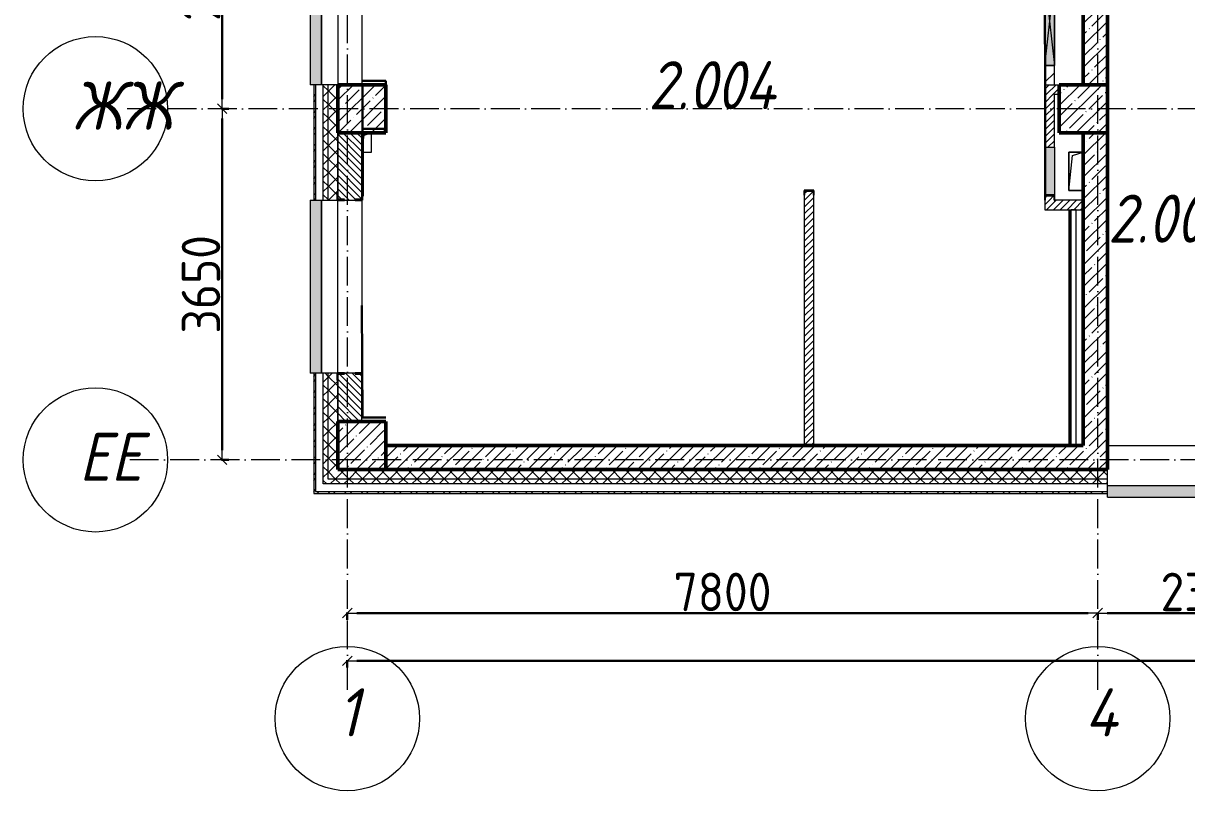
# Model space of a CAD drawing. Header units: millimetres. Extents: x -213536 to 1564669, y -45299 to 942238.
# Drawn here: x 538564 to 550658, y 623386 to 631363 of the extents above; entities that cross this region are included whole.
import ezdxf

# ---------------------------------------------------------------- set-up
doc = ezdxf.new("R2010")
doc.units = ezdxf.units.MM
doc.linetypes.add('50_200_ШТРИХ_1Т_ш5_п1_п1_', pattern=[700, 500, -100, 0, -100])
for name, color, linetype, lineweight in [('3.1) ЖБ окна 1.2 м', 102, 'Continuous', 30), ('5) Швы', 2, 'Continuous', 30), ('A-____-____-DIMS', 7, 'Continuous', 9), ('A-DETL-GENF-OTLN', 7, 'Continuous', 9), ('A-FLOR-____-OTLN', 7, 'Continuous', 9), ('A-GENM-____-MCUT', 7, 'Continuous', 25), ('A-GENM-____-OTLN', 7, 'Continuous', 9), ('A-GENM-____-OTLN-1', 7, 'Continuous', 25), ('A-GLAZ-____-OTLN', 7, 'Continuous', 9), ('A-WALL-____-MCUT', 7, 'Continuous', 13), ('A-WALL-____-MCUT-1', 7, 'Continuous', 9), ('A-WALL-____-MCUT-2', 7, 'Continuous', 50), ('A-WALL-____-OTLN', 7, 'Continuous', 9), ('A-WALL-____-PATT-1', 7, 'Continuous', 9), ('A-WALL-FNSH-MCUT-1', 7, 'Continuous', 9), ('S-COLS-____-MCUT', 7, 'Continuous', 50), ('S-COLS-____-OTLN', 7, 'Continuous', 9), ('S-GRID-____-IDEN', 7, 'Continuous', 9), ('S-GRID-____-OTLN-1', 7, '50_200_ШТРИХ_1Т_ш5_п1_п1_', 9), ('Марки помещений', 7, 'Continuous', 9)]:
    doc.layers.add(name, color=color, linetype=linetype, lineweight=lineweight)
doc.layers.add('A-GLAZ-____-OTLN-1', color=7, linetype='Continuous', lineweight=9, true_color=0xc0c0c0)
doc.styles.add('ISOCPEUR_I_2', font='isocpeui.ttf', dxfattribs={"width": 0.85, "height": 2.3})
doc.styles.add('ISOCPEUR_I_9', font='isocpeui.ttf', dxfattribs={"width": 0.9, "height": 250})
doc.styles.add('СПДС', font='isocpeur.ttf', dxfattribs={"width": 0.9})
doc.dimstyles.new('Размера А3', dxfattribs={"dimtxt": 200, "dimasz": 100, "dimexe": 70, "dimexo": 100, "dimgap": 20, "dimtad": 1, "dimdec": 0, "dimrnd": 10, "dimzin": 0, "dimdsep": 46, "dimtxsty": 'СПДС', "dimblk": 'ARROWHEAD_6', "dimcen": 1, "dimclrd": 256, "dimclre": 256, "dimclrt": 256, "dimazin": 0, "dimtfac": 1, "dimtdec": 0, "dimtmove": 2, "dimatfit": 3, "dimfxl": 1, "dimtolj": 1, "dimtzin": 0, "dimarcsym": 0})
pattern_1 = [(45, (544282.64, 571544.04), (-70.71068, 70.71068), []), (135, (544282.64, 571544.04), (-70.71068, -70.71068), [])]
pattern_2 = [(45, (544282.64, 571544.04), (-114.04925, 114.04925), []), (45, (544396.69, 571544.04), (-114.04925, 114.04925), [201.612, -40.322, 3.353, -36.97])]
pattern_3 = [(45, (544282.637, 571544.04), (-35.35534, 35.35534), [])]
pattern_4 = [(45, (544282.64, 571544.04), (-85.53659, 85.53659), []), (45, (544339.66, 571544.04), (-85.53659, 85.53659), [])]

# ---------------------------------------------------------------- blocks, each defined once
blk = doc.blocks.new('BSC_Колонна _Прямоугольная - 500х500-V21-АР1_План отверстий 2 этажа в осях 1-64_Ю-ЯЯ')
at = {"layer": 'S-COLS-____-OTLN'}
h = blk.add_hatch(dxfattribs=at)
h.set_pattern_fill('FP_30', color=256, style=0, pattern_type=2)
h.set_pattern_definition([(45, (2200, -55431.04), (-114.04925, 114.04925), []), (45, (2314.05, -55431.04), (-114.04925, 114.04925), [201.613, -40.323, 3.353, -36.97])])
h.paths.add_polyline_path([(-250, -250), (250, -250), (250, 250), (-250, 250), (-250, 179)], flags=0)
at = {"layer": 'S-COLS-____-MCUT'}
for p, q in [((250, 250), (-250, 250)), ((-250, 250), (-250, -250)), ((250, -250), (250, 250)), ((-250, -250), (250, -250))]:
    blk.add_line(p, q, dxfattribs=at)
blk = doc.blocks.new('BSC_Колонна _Прямоугольная - 500х500-V57-АР1_План отверстий 2 этажа в осях 1-64_Ю-ЯЯ')
at = {"layer": 'S-COLS-____-OTLN'}
h = blk.add_hatch(dxfattribs=at)
h.set_pattern_fill('FP_68', color=256, style=0, pattern_type=2)
h.set_pattern_definition([(45, (2200, -58931.04), (-114.04925, 114.04925), []), (45, (2314.05, -58931.04), (-114.04925, 114.04925), [201.613, -40.323, 3.353, -36.97])])
h.paths.add_polyline_path([(-250, -250), (250, -250), (250, 250), (-250, 250), (-250, -92)], flags=0)
at = {"layer": 'S-COLS-____-MCUT'}
for p, q in [((250, 250), (-250, 250)), ((-250, 250), (-250, -250)), ((250, -250), (250, 250)), ((-250, -250), (250, -250))]:
    blk.add_line(p, q, dxfattribs=at)
blk = doc.blocks.new('BSC_Колонна _Прямоугольная - 500х500-V58-АР1_План отверстий 2 этажа в осях 1-64_Ю-ЯЯ')
at = {"layer": 'S-COLS-____-OTLN'}
h = blk.add_hatch(dxfattribs=at)
h.set_pattern_fill('FP_69', color=256, style=0, pattern_type=2)
h.set_pattern_definition([(45, (-5300, -58931.04), (-114.04925, 114.04925), []), (45, (-5185.95, -58931.04), (-114.04925, 114.04925), [201.613, -40.323, 3.353, -36.97])])
h.paths.add_polyline_path([(-250, -250), (250, -250), (250, 250), (-250, 250)], flags=0)
at = {"layer": 'S-COLS-____-MCUT'}
for p, q in [((250, 250), (-250, 250)), ((-250, 250), (-250, -250)), ((250, -250), (250, 250)), ((-250, -250), (250, -250))]:
    blk.add_line(p, q, dxfattribs=at)
blk = doc.blocks.new('Фахверк_СКБ_Уголок - 250_2700-27497298-АР1_План отверстий 2 этажа в осях 1-64_Ю-ЯЯ')
at = {"layer": 'A-GENM-____-MCUT'}
for p, q in [((200, 181), (125, 181)), ((125, 181), (125, 106)), ((131, 106), (131, 175)), ((131, 175), (200, 175)), ((200, 175), (200, 181)), ((125, 106), (131, 106)), ((131, -6), (125, -6)), ((125, -6), (125, -81)), ((125, -81), (200, -81)), ((131, -75), (131, -6)), ((200, -75), (131, -75)), ((200, -81), (200, -75))]:
    blk.add_line(p, q, dxfattribs=at)
blk = doc.blocks.new('AR_Отверстие Ниша - Лючок-32405778-АР1_План отверстий 2 этажа в осях 1-64_Ю-ЯЯ')
at = {"layer": 'A-GLAZ-____-OTLN'}
blk.add_hatch(color=256, dxfattribs=at).paths.add_polyline_path([(-250, 50), (-250, -50), (250, -50), (250, 50)], flags=0)
for p, q in [((-250, 50), (250, 50)), ((250, 50), (250, -50)), ((250, -50), (-250, -50))]:
    blk.add_line(p, q, dxfattribs=at)
blk = doc.blocks.new('154_Фахверк_СКБ_Швеллер - Тип_100_3960_зеркало-29769493-АР1_План отверстий 2 этажа в осях 1-64_Ю-ЯЯ')
at = {"layer": 'A-GENM-____-MCUT'}
for p, q in [((175, 50), (125, 50)), ((125, 50), (125, -50)), ((128, 47), (175, 47)), ((128, -47), (128, 47)), ((175, 47), (175, 50)), ((125, -50), (175, -50)), ((175, -47), (128, -47)), ((175, -50), (175, -47))]:
    blk.add_line(p, q, dxfattribs=at)
blk = doc.blocks.new('154_Фахверк_СКБ_Швеллер - Тип_100_3960-28331862-АР1_План отверстий 2 этажа в осях 1-64_Ю-ЯЯ')
at = {"layer": 'A-GENM-____-MCUT'}
for p, q in [((175, 50), (125, 50)), ((125, 50), (125, -50)), ((128, 47), (175, 47)), ((128, -47), (128, 47)), ((175, 47), (175, 50)), ((125, -50), (175, -50)), ((175, -47), (128, -47)), ((175, -50), (175, -47))]:
    blk.add_line(p, q, dxfattribs=at)
blk = doc.blocks.new('AR_Отверстие прямоугольное _в плите_ - AR_Отверстие прямоугольное _в плите_-30459278-АР1_План отверстий 2 этажа в осях 1-64_Ю-ЯЯ')
at = {"layer": 'A-GENM-____-OTLN'}
for p, q in [((75, 200), (-75, 200)), ((-75, 200), (-75, -200)), ((-75, -200), (-37, 163)), ((-37, 163), (75, 200)), ((-75, -200), (75, -200))]:
    blk.add_line(p, q, dxfattribs=at)
blk = doc.blocks.new('AR_Отверстие прямоугольное _в плите_ - AR_Отверстие прямоугольное _в плите_-V165-АР1_План отверстий 2 этажа в осях 1-64_Ю-ЯЯ')
at = {"layer": 'A-GENM-____-OTLN'}
for p, q in [((50, 100), (-50, 100)), ((-50, -100), (-25, 75)), ((-25, 75), (50, 100)), ((50, -100), (50, 100)), ((-50, -100), (50, -100))]:
    blk.add_line(p, q, dxfattribs=at)
blk = doc.blocks.new('Отлив_СКБ - Отлив витража_120_НВФ-31885283-АР1_План отверстий 2 этажа в осях 1-64_Ю-ЯЯ')
at = {"layer": 'A-GLAZ-____-OTLN-1'}
for points in [[(426, -2), (1000, -2), (1000, 0), (0, 0), (0, -2)], [(426, -120), (1000, -120), (1000, -2), (0, -2), (0, -120)]]:
    blk.add_hatch(color=256, dxfattribs=at).paths.add_polyline_path(points, flags=0)
at = {"layer": 'A-GLAZ-____-OTLN'}
for p, q in [((0, 0), (1000, 0)), ((1000, -2), (0, -2)), ((0, -120), (0, -83)), ((0, -120), (1000, -120)), ((1000, -83), (1000, -120))]:
    blk.add_line(p, q, dxfattribs=at)
blk = doc.blocks.new('Отлив_СКБ - Отлив витража_120_НВФ-31885689-АР1_План отверстий 2 этажа в осях 1-64_Ю-ЯЯ')
at = {"layer": 'A-GLAZ-____-OTLN-1'}
for points in [[(1800, 2), (1800, 120), (0, 120), (0, 2), (737, 2)], [(1800, 0), (1800, 2), (0, 2), (0, 0), (737, 0)]]:
    blk.add_hatch(color=256, dxfattribs=at).paths.add_polyline_path(points, flags=0)
at = {"layer": 'A-GLAZ-____-OTLN'}
for p, q in [((0, 83), (0, 120)), ((1800, 120), (0, 120)), ((0, 2), (1800, 2)), ((1800, 120), (1800, 83)), ((1800, 0), (0, 0))]:
    blk.add_line(p, q, dxfattribs=at)
blk = doc.blocks.new('AR_Отверстие прямоугольное _в стене_ - AR_Отверстие прямоугольное _в стене__ОВ-36801996-АР1_План отверстий 2 этажа в осях 1-64_Ю-ЯЯ')
at = {"layer": 'A-GLAZ-____-OTLN'}
blk.add_hatch(color=256, dxfattribs=at).paths.add_polyline_path([(-450, -50), (450, -50), (450, 50), (-450, 50)], flags=0)
at = {"layer": 'A-DETL-GENF-OTLN'}
for p, q in [((-450, -50), (-450, 50)), ((-450, 50), (450, 50)), ((450, 50), (-450, -50)), ((-450, 50), (450, -50)), ((450, 50), (-450, 50)), ((-450, 50), (-450, -50)), ((450, 50), (450, -50)), ((450, -50), (450, 50)), ((450, -50), (-450, -50)), ((-450, -50), (450, -50))]:
    blk.add_line(p, q, dxfattribs=at)
blk = doc.blocks.new('Ось сетки - Круг_Ø6_00__ISO-2_5_0_9K_-25732049-АР1_План отверстий 2 этажа в осях 1-64_Ю-ЯЯ')
at = {"layer": 'S-GRID-____-IDEN'}
blk.add_circle((0, 0), 3, dxfattribs=at)
blk = doc.blocks.new('ARROWHEAD_6')
at = {"color": 0, "linetype": 'Continuous'}
for p, q in [((0, 0), (-1, 0)), ((-0.5, -0.5), (0.5, 0.5))]:
    blk.add_line(p, q, dxfattribs=at)
blk = doc.blocks.new('*D5558')
at = {"layer": 'A-____-____-DIMS', "lineweight": -2, "transparency": 16777216}
for p, q in [((-17942, 512710), (-17942, 512634)), ((-17842, 512704), (-10242, 512704)), ((-10142, 512710), (-10142, 512634))]:
    blk.add_line(p, q, dxfattribs=at)
at = {"layer": 'Defpoints', "color": 0, "lineweight": 30, "transparency": 16777216}
for p in [(-17942, 512810), (-10142, 512810), (-10142, 512704)]:
    blk.add_point(p, dxfattribs=at)
at = {"layer": 'A-____-____-DIMS', "lineweight": -2, "transparency": 16777216, "xscale": 100, "yscale": 100, "zscale": 100, "rotation": 180}
blk.add_blockref('ARROWHEAD_6', (-17942, 512704), dxfattribs=at)
at = {"layer": 'A-____-____-DIMS', "lineweight": -2, "transparency": 16777216, "xscale": 100, "yscale": 100, "zscale": 100}
blk.add_blockref('ARROWHEAD_6', (-10142, 512704), dxfattribs=at)
at = {"layer": 'A-____-____-DIMS', "transparency": 16777216, "insert": (-14042, 512924), "char_height": 400, "width": 2.49, "attachment_point": 5, "style": 'СПДС'}
blk.add_mtext('\\A1;7800', dxfattribs=at)
blk = doc.blocks.new('*D5559')
at = {"layer": 'A-____-____-DIMS', "lineweight": -2, "transparency": 16777216}
for p, q in [((-10142, 512710), (-10142, 512634)), ((-10042, 512704), (-7942, 512704)), ((-7842, 512710), (-7842, 512634))]:
    blk.add_line(p, q, dxfattribs=at)
at = {"layer": 'Defpoints', "color": 0, "lineweight": 30, "transparency": 16777216}
for p in [(-10142, 512810), (-7842, 512810), (-7842, 512704)]:
    blk.add_point(p, dxfattribs=at)
at = {"layer": 'A-____-____-DIMS', "lineweight": -2, "transparency": 16777216, "xscale": 100, "yscale": 100, "zscale": 100, "rotation": 180}
blk.add_blockref('ARROWHEAD_6', (-10142, 512704), dxfattribs=at)
at = {"layer": 'A-____-____-DIMS', "lineweight": -2, "transparency": 16777216, "xscale": 100, "yscale": 100, "zscale": 100}
blk.add_blockref('ARROWHEAD_6', (-7842, 512704), dxfattribs=at)
at = {"layer": 'A-____-____-DIMS', "transparency": 16777216, "insert": (-8992, 512924), "char_height": 400, "width": 2.49, "attachment_point": 5, "style": 'СПДС'}
blk.add_mtext('\\A1;2300', dxfattribs=at)
blk = doc.blocks.new('*D5580')
at = {"layer": 'A-____-____-DIMS', "lineweight": -2, "transparency": 16777216}
for p, q in [((-19249, 517947), (-19173, 517947)), ((-19243, 514397), (-19243, 517847)), ((-19249, 514297), (-19173, 514297))]:
    blk.add_line(p, q, dxfattribs=at)
at = {"layer": 'Defpoints', "color": 0, "lineweight": 30, "transparency": 16777216}
for p in [(-19349, 517947), (-19243, 517947), (-19349, 514297)]:
    blk.add_point(p, dxfattribs=at)
at = {"layer": 'A-____-____-DIMS', "lineweight": -2, "transparency": 16777216, "xscale": 100, "yscale": 100, "zscale": 100}
for p, rotation in [((-19243, 517947), 90), ((-19243, 514297), 270)]:
    blk.add_blockref('ARROWHEAD_6', p, dxfattribs=dict(at, rotation=rotation))
at = {"layer": 'A-____-____-DIMS', "transparency": 16777216, "insert": (-19463, 516122), "char_height": 400, "width": 2.49, "attachment_point": 5, "rotation": 90, "style": 'СПДС'}
blk.add_mtext('\\A1;3650', dxfattribs=at)
blk = doc.blocks.new('*D5581')
at = {"layer": 'A-____-____-DIMS', "lineweight": -2, "transparency": 16777216}
for p, q in [((-19249, 520797), (-19173, 520797)), ((-19243, 518047), (-19243, 520697)), ((-19249, 517947), (-19173, 517947))]:
    blk.add_line(p, q, dxfattribs=at)
at = {"layer": 'Defpoints', "color": 0, "lineweight": 30, "transparency": 16777216}
for p in [(-19349, 520797), (-19243, 520797), (-19349, 517947)]:
    blk.add_point(p, dxfattribs=at)
at = {"layer": 'A-____-____-DIMS', "lineweight": -2, "transparency": 16777216, "xscale": 100, "yscale": 100, "zscale": 100}
for p, rotation in [((-19243, 520797), 90), ((-19243, 517947), 270)]:
    blk.add_blockref('ARROWHEAD_6', p, dxfattribs=dict(at, rotation=rotation))
at = {"layer": 'A-____-____-DIMS', "transparency": 16777216, "insert": (-19463, 519372), "char_height": 400, "width": 2.49, "attachment_point": 5, "rotation": 90, "style": 'СПДС'}
blk.add_mtext('\\A1;2850', dxfattribs=at)
blk = doc.blocks.new('*D5556')
at = {"layer": 'A-____-____-DIMS', "lineweight": -2, "transparency": 16777216}
for p, q in [((-17942, 512214), (-17942, 512138)), ((-17842, 512208), (55358, 512208)), ((55458, 512214), (55458, 512138))]:
    blk.add_line(p, q, dxfattribs=at)
at = {"layer": 'Defpoints', "color": 0, "lineweight": 30, "transparency": 16777216}
for p in [(-17942, 512314), (55458, 512314), (55458, 512208)]:
    blk.add_point(p, dxfattribs=at)
at = {"layer": 'A-____-____-DIMS', "lineweight": -2, "transparency": 16777216, "xscale": 100, "yscale": 100, "zscale": 100, "rotation": 180}
blk.add_blockref('ARROWHEAD_6', (-17942, 512208), dxfattribs=at)
at = {"layer": 'A-____-____-DIMS', "lineweight": -2, "transparency": 16777216, "xscale": 100, "yscale": 100, "zscale": 100}
blk.add_blockref('ARROWHEAD_6', (55458, 512208), dxfattribs=at)
at = {"layer": 'A-____-____-DIMS', "transparency": 16777216, "insert": (18758, 512428), "char_height": 400, "width": 3.19, "attachment_point": 5, "style": 'СПДС'}
blk.add_mtext('\\A1;73400', dxfattribs=at)
blk = doc.blocks.new('2этаж')
at = {"layer": 'S-GRID-____-OTLN-1', "color": 251, "ltscale": 0.6, "true_color": 0x636466}
for p, q in [((-17941.7, 511907.5), (-17941.7, 549908.8)), ((-10141.7, 511907.5), (-10141.7, 549908.8)), ((59888.4, 517947), (-20260.4, 517947)), ((88482.7, 514297), (-20260.4, 514297))]:
    blk.add_line(p, q, dxfattribs=at)
at = {"layer": 'S-GRID-____-IDEN', "xscale": 250, "yscale": 250, "zscale": 99.99999999999993, "rotation": 89.9999999999998}
for p in [(-20560.4, 517947), (-20560.4, 514297)]:
    blk.add_blockref('Ось сетки - Круг_Ø6_00__ISO-2_5_0_9K_-25732049-АР1_План отверстий 2 этажа в осях 1-64_Ю-ЯЯ', p, dxfattribs=at)
at = {"layer": 'S-GRID-____-IDEN', "xscale": 250, "yscale": 250, "zscale": 99.99999999999993}
for p in [(-17941.7, 511607.5), (-10141.7, 511607.5)]:
    blk.add_blockref('Ось сетки - Круг_Ø6_00__ISO-2_5_0_9K_-25732049-АР1_План отверстий 2 этажа в осях 1-64_Ю-ЯЯ', p, dxfattribs=at)
at = {"layer": 'S-GRID-____-IDEN', "char_height": 500, "attachment_point": 1, "style": 'ISOCPEUR_I_9'}
for s, insert, width in [('ЖЖ', (-20797.8, 518228.9), 562.785), ('ЕЕ', (-20732.1, 514578.9), 404.05), ('\\fISOCPEUR|b0|i1|c204|p34|;\\W.9;1', (-18044.1, 511922.1), 144.304), ('\\fISOCPEUR|b0|i1|c204|p34|;\\W.9;4', (-10276.9, 511922.1), 223.671)]:
    blk.add_mtext(s, dxfattribs=dict(at, insert=insert, width=width))
at = {"layer": 'A-____-____-DIMS'}
for base, p1, p2, picture, middle in [((-19243.1, 520797), (-19349.1, 517947), (-19349.1, 520797), '*D5581', (-19463.1, 519372)), ((-19243.1, 517947), (-19349.1, 514297), (-19349.1, 517947), '*D5580', (-19463.1, 516122))]:
    dim = blk.add_linear_dim(base=base, p1=p1, p2=p2, angle=90, dimstyle='Размера А3', override={"dimtxt": 400}, dxfattribs=at)
    dim.commit()
    dim.dimension.update_dxf_attribs({"geometry": picture, "text_midpoint": middle})
for base, p1, p2, picture, middle in [((-10141.7, 512704.4), (-17941.7, 512810.5), (-10141.7, 512810.5), '*D5558', (-14041.7, 512924.4)), ((-7841.7, 512704.4), (-10141.7, 512810.5), (-7841.7, 512810.5), '*D5559', (-8991.7, 512924.4)), ((55458.3, 512207.6), (-17941.7, 512313.7), (55458.3, 512313.7), '*D5556', (18758.3, 512427.6))]:
    dim = blk.add_linear_dim(base=base, p1=p1, p2=p2, dimstyle='Размера А3', override={"dimtxt": 400}, dxfattribs=at)
    dim.commit()
    dim.dimension.update_dxf_attribs({"geometry": picture, "text_midpoint": middle})

msp = doc.modelspace()

# ---------------------------------------------------------------- hatches: boundary and pattern name
at = {"layer": 'A-WALL-____-PATT-1'}
h = msp.add_hatch(dxfattribs=at)
h.set_pattern_fill('FP_3', color=256, style=0, pattern_type=2)
h.set_pattern_definition(pattern_4)
h.paths.add_polyline_path([(541582.6, 626475.1), (541602.6, 626475.1), (541602.6, 627725.1), (541582.6, 627725.1), (541582.6, 627154.2)], flags=0)
h.paths.add_polyline_path([(541602.6, 629525.1), (541602.6, 630725.1), (541582.6, 630725.1), (541582.6, 629525.1)], flags=0)
h.paths.add_polyline_path([(541602.6, 632525.1), (541602.6, 633575.1), (541582.6, 633575.1), (541582.6, 632525.1)], flags=0)
h.paths.add_polyline_path([(541602.6, 635375.1), (541602.6, 636525.1), (541582.6, 636525.1), (541582.6, 635375.1)], flags=0)
h.paths.add_polyline_path([(541602.6, 638325.1), (541602.6, 639395.1), (541582.6, 639395.1), (541582.6, 638325.1)], flags=0)
h = msp.add_hatch(dxfattribs=at)
h.set_pattern_fill('FP_1', color=256, style=0, pattern_type=2)
h.set_pattern_definition(pattern_1)
h.paths.add_polyline_path([(541682.6, 626575.1), (541732.6, 626575.1), (541732.6, 627725.1), (541682.6, 627725.1), (541682.6, 627154.2)], flags=0)
h.paths.add_polyline_path([(541682.6, 629525.1), (541732.6, 629525.1), (541732.6, 630725.1), (541682.6, 630725.1), (541682.6, 630383)], flags=0)
h.paths.add_polyline_path([(541682.6, 632525.1), (541732.6, 632525.1), (541732.6, 633575.1), (541682.6, 633575.1)], flags=0)
h.paths.add_polyline_path([(541732.6, 635375.1), (541732.6, 636525.1), (541682.6, 636525.1), (541682.6, 635375.1)], flags=0)
h.paths.add_polyline_path([(541682.6, 638325.1), (541732.6, 638325.1), (541732.6, 639225.1), (541682.6, 639225.1), (541682.6, 638455.1)], flags=0)
h = msp.add_hatch(dxfattribs=at)
h.set_pattern_fill('FP_1', color=256, style=0, pattern_type=2)
h.set_pattern_definition(pattern_1)
h.paths.add_polyline_path([(541732.6, 626625.1), (541832.6, 626625.1), (541832.6, 627650.1), (541826.6, 627650.1), (541826.6, 627725.1), (541732.6, 627725.1), (541732.6, 627154.2)], flags=0)
h.paths.add_polyline_path([(541832.6, 630225.1), (541832.6, 630725.1), (541732.6, 630725.1), (541732.6, 630225.1)], flags=0)
h.paths.add_polyline_path([(541826.6, 629525.1), (541826.6, 629600.1), (541832.6, 629600.1), (541832.6, 630225.1), (541732.6, 630225.1), (541732.6, 629525.1)], flags=0)
h.paths.add_polyline_path([(541826.6, 632525.1), (541826.6, 632600.1), (541832.6, 632600.1), (541832.6, 633575.1), (541732.6, 633575.1), (541732.6, 632525.1)], flags=0)
h.paths.add_polyline_path([(541826.6, 635375.1), (541826.6, 635450.1), (541832.6, 635450.1), (541832.6, 636450.1), (541826.6, 636450.1), (541826.6, 636525.1), (541732.6, 636525.1), (541732.6, 635375.1)], flags=0)
h.paths.add_polyline_path([(541732.6, 638325.1), (541826.6, 638325.1), (541826.6, 638400.1), (541832.6, 638400.1), (541832.6, 639225.1), (541732.6, 639225.1), (541732.6, 638455.1)], flags=0)
h = msp.add_hatch(dxfattribs=at)
h.set_pattern_fill('FP_4', color=256, style=0, pattern_type=2)
h.set_pattern_definition([(45, (544282.64, 571544.04), (-84.85281, 84.85281), [])])
h.paths.add_polyline_path([(549282.6, 630725.1), (549282.6, 630925.1), (549182.6, 630925.1), (549182.6, 630725.1)], flags=0)
h.paths.add_polyline_path([(549282.6, 631825.1), (549282.6, 632125.1), (549182.6, 632125.1), (549182.6, 631825.1), (549267.3, 631825.1)], flags=0)
h.paths.add_polyline_path([(549282.6, 632425.1), (549282.6, 633375.1), (549182.6, 633375.1), (549182.6, 632425.1), (549258.6, 632425.1)], flags=0)
h = msp.add_hatch(dxfattribs=at)
h.set_pattern_fill('FP_13', color=256, style=0, pattern_type=2)
h.set_pattern_definition(pattern_2)
h.paths.add_polyline_path([(549832.6, 630725.1), (549832.6, 633075.1), (549582.6, 633075.1), (549582.6, 630725.1)], flags=0)
h = msp.add_hatch(dxfattribs=at)
h.set_pattern_fill('FP_5', color=256, style=0, pattern_type=2)
h.set_pattern_definition(pattern_3)
h.paths.add_polyline_path([(549282.6, 630625.1), (549332.6, 630625.1), (549332.6, 630725.1), (549182.6, 630725.1), (549182.6, 630625.1)], flags=0)
h = msp.add_hatch(dxfattribs=at)
h.set_pattern_fill('FP_5', color=256, style=0, pattern_type=2)
h.set_pattern_definition(pattern_3)
h.paths.add_polyline_path([(549279.6, 629525.1), (549279.6, 629572.1), (549185.6, 629572.1), (549185.6, 629525.1), (549232.6, 629525.1)], flags=0)
h.paths.add_polyline_path([(549182.6, 630075.1), (549282.6, 630075.1), (549282.6, 630625.1), (549182.6, 630625.1)], flags=0)
h = msp.add_hatch(dxfattribs=at)
h.set_pattern_fill('FP_6', color=256, style=0, pattern_type=2)
h.set_pattern_definition([(135, (544282.637, 571544.04), (-35.35534, -35.35534), [])])
h.paths.add_polyline_path([(541832.6, 627225.1), (542082.6, 627225.1), (542082.6, 627719.1), (542013.6, 627719.1), (542013.6, 627725.1), (541901.6, 627725.1), (541901.6, 627719.1), (541832.6, 627719.1), (541832.6, 627650.1)], flags=0)
h.paths.add_polyline_path([(541901.6, 629525.1), (542013.6, 629525.1), (542013.6, 629531.1), (542082.6, 629531.1), (542082.6, 630225.1), (541832.6, 630225.1), (541832.6, 629531.1), (541901.6, 629531.1)], flags=0)
h = msp.add_hatch(dxfattribs=at)
h.set_pattern_fill('FP_13', color=256, style=0, pattern_type=2)
h.set_pattern_definition(pattern_2)
h.paths.add_polyline_path([(549832.6, 626975.1), (549832.6, 630225.1), (549582.6, 630225.1), (549582.6, 626975.1)], flags=0)
h = msp.add_hatch(dxfattribs=at)
h.set_pattern_fill('FP_5', color=256, style=0, pattern_type=2)
h.set_pattern_definition(pattern_3)
h.paths.add_polyline_path([(546682.6, 626975.1), (546782.6, 626975.1), (546782.6, 629575.1), (546779.6, 629575.1), (546779.6, 629622.1), (546685.6, 629622.1), (546685.6, 629575.1), (546682.6, 629575.1)], flags=0)
h = msp.add_hatch(dxfattribs=at)
h.set_pattern_fill('FP_5', color=256, style=0, pattern_type=2)
h.set_pattern_definition(pattern_3)
h.paths.add_polyline_path([(549282.6, 629425.1), (549582.6, 629425.1), (549582.6, 629525.1), (549182.6, 629525.1), (549182.6, 629425.1), (549279.6, 629425.1)], flags=0)
h = msp.add_hatch(dxfattribs=at)
h.set_pattern_fill('FP_13', color=256, style=0, pattern_type=2)
h.set_pattern_definition(pattern_2)
h.paths.add_polyline_path([(549582.6, 626725.1), (549582.6, 626975.1), (542332.6, 626975.1), (542332.6, 626725.1), (547802.5, 626725.1)], flags=0)
h = msp.add_hatch(dxfattribs=at)
h.set_pattern_fill('FP_13', color=256, style=0, pattern_type=2)
h.set_pattern_definition(pattern_2)
h.paths.add_polyline_path([(557332.6, 626725.1), (557332.6, 626975.1), (550832.6, 626975.1), (550832.6, 626725.1), (556640, 626725.1)], flags=0)
h.paths.add_polyline_path([(549582.6, 626725.1), (549832.6, 626725.1), (549832.6, 626975.1), (549582.6, 626975.1)], flags=0)
h = msp.add_hatch(dxfattribs=at)
h.set_pattern_fill('FP_1', color=256, style=0, pattern_type=2)
h.set_pattern_definition(pattern_1)
h.paths.add_polyline_path([(618502.5, 626625.1), (618582.6, 626625.1), (618582.6, 626725.1), (612232.6, 626725.1), (612232.6, 626625.1), (614967.5, 626625.1)], flags=0)
h.paths.add_polyline_path([(609282.6, 626625.1), (611232.6, 626625.1), (611232.6, 626725.1), (609357.6, 626725.1), (609357.6, 626719.1), (609282.6, 626719.1)], flags=0)
h.paths.add_polyline_path([(608282.6, 626625.1), (608282.6, 626719.1), (608207.6, 626719.1), (608207.6, 626725.1), (607257.6, 626725.1), (607257.6, 626719.1), (607182.6, 626719.1), (607182.6, 626625.1), (607897.5, 626625.1)], flags=0)
h.paths.add_polyline_path([(604362.5, 626625.1), (605382.6, 626625.1), (605382.6, 626719.1), (605307.6, 626719.1), (605307.6, 626725.1), (604257.6, 626725.1), (604257.6, 626719.1), (604182.6, 626719.1), (604182.6, 626625.1), (604257.6, 626625.1)], flags=0)
h.paths.add_polyline_path([(602382.6, 626625.1), (602382.6, 626719.1), (602307.6, 626719.1), (602307.6, 626725.1), (601257.6, 626725.1), (601257.6, 626719.1), (601182.6, 626719.1), (601182.6, 626625.1), (601711.2, 626625.1)], flags=0)
h.paths.add_polyline_path([(598618.1, 626625.1), (599382.6, 626625.1), (599382.6, 626719.1), (599307.6, 626719.1), (599307.6, 626725.1), (598257.6, 626725.1), (598257.6, 626719.1), (598182.6, 626719.1), (598182.6, 626625.1), (598532.6, 626625.1)], flags=0)
h.paths.add_polyline_path([(596307.6, 626625.1), (596382.6, 626625.1), (596382.6, 626719.1), (596307.6, 626719.1), (596307.6, 626725.1), (595257.6, 626725.1), (595257.6, 626719.1), (595182.6, 626719.1), (595182.6, 626625.1), (595525, 626625.1)], flags=0)
h.paths.add_polyline_path([(592182.6, 626625.1), (593382.6, 626625.1), (593382.6, 626719.1), (593307.6, 626719.1), (593307.6, 626725.1), (592257.6, 626725.1), (592257.6, 626719.1), (592182.6, 626719.1)], flags=0)
h.paths.add_polyline_path([(586757.6, 626625.1), (586832.6, 626625.1), (586832.6, 626719.1), (586757.6, 626719.1), (586757.6, 626725.1), (585707.6, 626725.1), (585707.6, 626719.1), (585632.6, 626719.1), (585632.6, 626625.1), (586687.5, 626625.1)], flags=0)
h.paths.add_polyline_path([(588707.6, 626625.1), (590382.6, 626625.1), (590382.6, 626719.1), (590307.6, 626719.1), (590307.6, 626725.1), (588707.6, 626725.1), (588707.6, 626719.1), (588632.6, 626719.1), (588632.6, 626625.1)], flags=0)
h.paths.add_polyline_path([(583757.6, 626625.1), (583832.6, 626625.1), (583832.6, 626719.1), (583757.6, 626719.1), (583757.6, 626725.1), (582707.6, 626725.1), (582707.6, 626719.1), (582632.6, 626719.1), (582632.6, 626625.1), (583482.6, 626625.1)], flags=0)
h.paths.add_polyline_path([(580832.6, 626625.1), (580832.6, 626719.1), (580757.6, 626719.1), (580757.6, 626725.1), (579707.6, 626725.1), (579707.6, 626719.1), (579632.6, 626719.1), (579632.6, 626625.1), (580501.2, 626625.1)], flags=0)
h.paths.add_polyline_path([(576632.6, 626625.1), (577832.6, 626625.1), (577832.6, 626719.1), (577757.6, 626719.1), (577757.6, 626725.1), (576707.6, 626725.1), (576707.6, 626719.1), (576632.6, 626719.1)], flags=0)
h.paths.add_polyline_path([(574832.6, 626625.1), (574832.6, 626719.1), (574757.6, 626719.1), (574757.6, 626725.1), (573707.6, 626725.1), (573707.6, 626719.1), (573632.6, 626719.1), (573632.6, 626625.1), (574757.6, 626625.1)], flags=0)
h.paths.add_polyline_path([(570982.6, 626625.1), (571832.6, 626625.1), (571832.6, 626719.1), (571757.6, 626719.1), (571757.6, 626725.1), (570707.6, 626725.1), (570707.6, 626719.1), (570632.6, 626719.1), (570632.6, 626625.1), (570780, 626625.1)], flags=0)
h.paths.add_polyline_path([(568832.6, 626625.1), (568832.6, 626719.1), (568757.6, 626719.1), (568757.6, 626725.1), (567707.6, 626725.1), (567707.6, 626719.1), (567632.6, 626719.1), (567632.6, 626625.1), (568128.7, 626625.1)], flags=0)
h.paths.add_polyline_path([(565832.6, 626625.1), (565832.6, 626719.1), (565757.6, 626719.1), (565757.6, 626725.1), (564707.6, 626725.1), (564707.6, 626719.1), (564632.6, 626719.1), (564632.6, 626625.1), (565757.6, 626625.1)], flags=0)
h.paths.add_polyline_path([(562832.6, 626625.1), (562832.6, 626719.1), (562757.6, 626719.1), (562757.6, 626725.1), (561707.6, 626725.1), (561707.6, 626719.1), (561632.6, 626719.1), (561632.6, 626625.1), (562826.2, 626625.1)], flags=0)
h.paths.add_polyline_path([(560632.6, 626625.1), (560632.6, 626719.1), (560557.6, 626719.1), (560557.6, 626725.1), (550832.6, 626725.1), (550832.6, 626625.1), (560175, 626625.1)], flags=0)
h.paths.add_polyline_path([(549832.6, 626625.1), (549832.6, 626725.1), (541832.6, 626725.1), (541832.6, 626625.1), (547802.5, 626625.1)], flags=0)
h = msp.add_hatch(dxfattribs=at)
h.set_pattern_fill('FP_1', color=256, style=0, pattern_type=2)
h.set_pattern_definition(pattern_1)
h.paths.add_polyline_path([(618582.6, 626575.1), (618582.6, 626625.1), (612232.6, 626625.1), (612232.6, 626575.1), (618502.5, 626575.1)], flags=0)
h.paths.add_polyline_path([(611232.6, 626575.1), (611232.6, 626625.1), (609282.6, 626625.1), (609282.6, 626575.1), (609665, 626575.1)], flags=0)
h.paths.add_polyline_path([(608282.6, 626575.1), (608282.6, 626625.1), (607182.6, 626625.1), (607182.6, 626575.1), (607897.5, 626575.1)], flags=0)
h.paths.add_polyline_path([(605382.6, 626575.1), (605382.6, 626625.1), (604182.6, 626625.1), (604182.6, 626575.1), (604362.5, 626575.1)], flags=0)
h.paths.add_polyline_path([(602382.6, 626575.1), (602382.6, 626625.1), (601182.6, 626625.1), (601182.6, 626575.1), (601711.2, 626575.1)], flags=0)
h.paths.add_polyline_path([(599382.6, 626575.1), (599382.6, 626625.1), (598182.6, 626625.1), (598182.6, 626575.1), (599060, 626575.1)], flags=0)
h.paths.add_polyline_path([(595182.6, 626575.1), (596382.6, 626575.1), (596382.6, 626625.1), (595182.6, 626625.1)], flags=0)
h.paths.add_polyline_path([(592873.7, 626575.1), (593382.6, 626575.1), (593382.6, 626625.1), (592182.6, 626625.1), (592182.6, 626575.1)], flags=0)
h.paths.add_polyline_path([(588632.6, 626575.1), (590382.6, 626575.1), (590382.6, 626625.1), (588632.6, 626625.1)], flags=0)
h.paths.add_polyline_path([(585632.6, 626575.1), (586832.6, 626575.1), (586832.6, 626625.1), (585632.6, 626625.1)], flags=0)
h.paths.add_polyline_path([(583832.6, 626575.1), (583832.6, 626625.1), (582632.6, 626625.1), (582632.6, 626575.1), (583152.5, 626575.1)], flags=0)
h.paths.add_polyline_path([(577832.6, 626575.1), (577832.6, 626625.1), (576632.6, 626625.1), (576632.6, 626575.1)], flags=0)
h.paths.add_polyline_path([(579632.6, 626575.1), (580832.6, 626575.1), (580832.6, 626625.1), (579632.6, 626625.1)], flags=0)
h.paths.add_polyline_path([(574832.6, 626575.1), (574832.6, 626625.1), (573632.6, 626625.1), (573632.6, 626575.1), (574315, 626575.1)], flags=0)
h.paths.add_polyline_path([(571832.6, 626575.1), (571832.6, 626625.1), (570632.6, 626625.1), (570632.6, 626575.1), (571663.7, 626575.1)], flags=0)
h.paths.add_polyline_path([(567632.6, 626575.1), (568832.6, 626575.1), (568832.6, 626625.1), (567632.6, 626625.1)], flags=0)
h.paths.add_polyline_path([(565832.6, 626575.1), (565832.6, 626625.1), (564632.6, 626625.1), (564632.6, 626575.1), (565477.5, 626575.1)], flags=0)
h.paths.add_polyline_path([(562826.2, 626575.1), (562832.6, 626575.1), (562832.6, 626625.1), (561632.6, 626625.1), (561632.6, 626575.1), (561942.5, 626575.1)], flags=0)
h.paths.add_polyline_path([(560632.6, 626575.1), (560632.6, 626625.1), (550832.6, 626625.1), (550832.6, 626575.1), (560175, 626575.1)], flags=0)
h.paths.add_polyline_path([(549832.6, 626575.1), (549832.6, 626625.1), (541732.6, 626625.1), (541732.6, 626575.1), (547802.5, 626575.1)], flags=0)
h = msp.add_hatch(dxfattribs=at)
h.set_pattern_fill('FP_3', color=256, style=0, pattern_type=2)
h.set_pattern_definition(pattern_4)
h.paths.add_polyline_path([(589497.6, 626475.1), (589497.6, 626495.1), (588632.6, 626495.1), (588632.6, 626475.1), (589338.7, 626475.1)], flags=0)
h.paths.add_polyline_path([(586687.5, 626475.1), (586832.6, 626475.1), (586832.6, 626495.1), (585632.6, 626495.1), (585632.6, 626475.1)], flags=0)
h.paths.add_polyline_path([(583152.5, 626475.1), (583832.6, 626475.1), (583832.6, 626495.1), (582632.6, 626495.1), (582632.6, 626475.1)], flags=0)
h.paths.add_polyline_path([(580832.6, 626475.1), (580832.6, 626495.1), (579632.6, 626495.1), (579632.6, 626475.1), (580501.2, 626475.1)], flags=0)
h.paths.add_polyline_path([(577832.6, 626475.1), (577832.6, 626495.1), (576632.6, 626495.1), (576632.6, 626475.1)], flags=0)
h.paths.add_polyline_path([(574832.6, 626475.1), (574832.6, 626495.1), (573632.6, 626495.1), (573632.6, 626475.1), (574315, 626475.1)], flags=0)
h.paths.add_polyline_path([(571663.7, 626475.1), (571832.6, 626475.1), (571832.6, 626495.1), (570632.6, 626495.1), (570632.6, 626475.1), (570780, 626475.1)], flags=0)
h.paths.add_polyline_path([(568832.6, 626475.1), (568832.6, 626495.1), (567632.6, 626495.1), (567632.6, 626475.1), (568128.7, 626475.1)], flags=0)
h.paths.add_polyline_path([(565477.5, 626475.1), (565832.6, 626475.1), (565832.6, 626495.1), (564632.6, 626495.1), (564632.6, 626475.1)], flags=0)
h.paths.add_polyline_path([(561632.6, 626475.1), (562832.6, 626475.1), (562832.6, 626495.1), (561632.6, 626495.1)], flags=0)
h.paths.add_polyline_path([(560632.6, 626475.1), (560632.6, 626495.1), (550832.6, 626495.1), (550832.6, 626475.1), (560175, 626475.1)], flags=0)
h.paths.add_polyline_path([(549832.6, 626475.1), (549832.6, 626495.1), (541602.6, 626495.1), (541602.6, 626475.1), (547802.5, 626475.1)], flags=0)

# ---------------------------------------------------------------- linework, layer by layer
at = {"layer": '5) Швы', "lineweight": 30}
for points in [[(549185.6, 629548.6), (549182.6, 632739.6)], [(542094.6, 629566.2), (542088.6, 630728.7)], [(542088.6, 627266.2), (542082.6, 628428.7)]]:
    msp.add_lwpolyline(points, dxfattribs=at)
at = {"layer": '5) Швы'}
for points in [[(542332.6, 630766.2), (542082.6, 630766.2)], [(542332.6, 630266.2), (542332.6, 630766.2)], [(542332.6, 630266.2), (542082.6, 630266.2)], [(542332.6, 627266.2), (542082.6, 627266.2)]]:
    msp.add_lwpolyline(points, dxfattribs=at)
at = {"layer": 'A-FLOR-____-OTLN'}
for p, q in [((549432.6, 630025.1), (549582.6, 630025.1)), ((549432.6, 629625.1), (549432.6, 630025.1)), ((549582.6, 629625.1), (549432.6, 629625.1))]:
    msp.add_line(p, q, dxfattribs=at)
at = {"layer": 'A-WALL-____-MCUT'}
for p, q in [((541832.6, 630725.1), (541602.6, 630725.1)), ((541602.6, 630725.1), (541602.6, 629525.1)), ((542082.6, 629600.1), (542082.6, 630225.1)), ((541602.6, 629525.1), (541826.6, 629525.1)), ((541901.6, 629525.1), (542013.6, 629525.1)), ((549507.6, 629425.1), (549457.6, 629425.1)), ((549457.6, 626975.1), (549457.6, 629425.1)), ((549507.6, 626975.1), (549507.6, 629425.1)), ((541826.6, 627725.1), (541602.6, 627725.1)), ((541602.6, 627725.1), (541602.6, 626495.1)), ((542013.6, 627725.1), (541901.6, 627725.1)), ((542082.6, 627225.1), (542082.6, 627650.1)), ((549832.6, 626495.1), (549832.6, 626725.1)), ((541602.6, 626495.1), (549832.6, 626495.1))]:
    msp.add_line(p, q, dxfattribs=at)
at = {"layer": 'A-WALL-____-MCUT-1'}
for p, q in [((541682.6, 629525.1), (541682.6, 630725.1)), ((541732.6, 629525.1), (541732.6, 630725.1)), ((541832.6, 630225.1), (541832.6, 629600.1)), ((541832.6, 629600.1), (541832.6, 630225.1)), ((549445.1, 626975.1), (549445.1, 629425.1)), ((541682.6, 626575.1), (541682.6, 627725.1)), ((541732.6, 626625.1), (541732.6, 627725.1)), ((541832.6, 627650.1), (541832.6, 627225.1)), ((541832.6, 627225.1), (541832.6, 627650.1)), ((549832.6, 626625.1), (541732.6, 626625.1)), ((549832.6, 626575.1), (541682.6, 626575.1))]:
    msp.add_line(p, q, dxfattribs=at)
at = {"layer": 'A-WALL-____-MCUT-2'}
for p, q in [((549582.6, 633075.1), (549582.6, 630725.1)), ((549832.6, 630725.1), (549832.6, 633075.1)), ((549582.6, 630225.1), (549582.6, 626975.1)), ((549832.6, 626725.1), (549832.6, 630225.1)), ((549582.6, 626975.1), (542332.6, 626975.1)), ((542332.6, 626725.1), (549832.6, 626725.1)), ((549582.6, 626725.1), (549832.6, 626725.1))]:
    msp.add_line(p, q, dxfattribs=at)
at = {"layer": 'A-WALL-____-OTLN'}
for p, q in [((541832.6, 632525.1), (541832.6, 630725.1)), ((542082.6, 632525.1), (542082.6, 630725.1)), ((541832.6, 627725.1), (541832.6, 629525.1)), ((542082.6, 629525.1), (542082.6, 627725.1)), ((549832.6, 626975.1), (550832.6, 626975.1))]:
    msp.add_line(p, q, dxfattribs=at)
at = {"layer": 'A-WALL-FNSH-MCUT-1'}
for p, q in [((549182.6, 630925.1), (549182.6, 630075.1)), ((549282.6, 630725.1), (549282.6, 630925.1)), ((541582.6, 630725.1), (541582.6, 629525.1)), ((541602.6, 630725.1), (541582.6, 630725.1)), ((549182.6, 630725.1), (549332.6, 630725.1)), ((549282.6, 630075.1), (549282.6, 630625.1)), ((549282.6, 630625.1), (549332.6, 630625.1)), ((541582.6, 629525.1), (541602.6, 629525.1)), ((546682.6, 629575.1), (546682.6, 626975.1)), ((546782.6, 626975.1), (546782.6, 629575.1)), ((549182.6, 629525.1), (549182.6, 629425.1)), ((549582.6, 629525.1), (549282.6, 629525.1)), ((549182.6, 629425.1), (549582.6, 629425.1)), ((549432.6, 629425.1), (549432.6, 626975.1)), ((541582.6, 627725.1), (541582.6, 626475.1)), ((541602.6, 627725.1), (541582.6, 627725.1)), ((541582.6, 626475.1), (549832.6, 626475.1)), ((549832.6, 626475.1), (549832.6, 626495.1))]:
    msp.add_line(p, q, dxfattribs=at)

# ---------------------------------------------------------------- block references
at = {"layer": '3.1) ЖБ окна 1.2 м'}
msp.add_blockref('2этаж', (559874.3, 112528.1), dxfattribs=at)
at = {"layer": 'A-GENM-____-OTLN'}
for name, p in [('AR_Отверстие прямоугольное _в плите_ - AR_Отверстие прямоугольное _в плите_-V165-АР1_План отверстий 2 этажа в осях 1-64_Ю-ЯЯ', (542132.6, 630124.7)), ('AR_Отверстие прямоугольное _в плите_ - AR_Отверстие прямоугольное _в плите_-30459278-АР1_План отверстий 2 этажа в осях 1-64_Ю-ЯЯ', (549507.6, 629825.1))]:
    msp.add_blockref(name, p, dxfattribs=at)
at = {"layer": 'A-GENM-____-OTLN-1'}
for name, p, rotation in [('154_Фахверк_СКБ_Швеллер - Тип_100_3960-28331862-АР1_План отверстий 2 этажа в осях 1-64_Ю-ЯЯ', (546732.6, 629750.1), 269.9999999999999), ('Фахверк_СКБ_Уголок - 250_2700-27497298-АР1_План отверстий 2 этажа в осях 1-64_Ю-ЯЯ', (542007.6, 629400.1), 89.99999999999991), ('154_Фахверк_СКБ_Швеллер - Тип_100_3960_зеркало-29769493-АР1_План отверстий 2 этажа в осях 1-64_Ю-ЯЯ', (549232.6, 629700.1), 269.9999999999999), ('Фахверк_СКБ_Уголок - 250_2700-27497298-АР1_План отверстий 2 этажа в осях 1-64_Ю-ЯЯ', (541907.6, 627850.1), 269.9999999999999)]:
    msp.add_blockref(name, p, dxfattribs=dict(at, rotation=rotation))
at = {"layer": 'A-GLAZ-____-OTLN'}
for name, p, rotation in [('Отлив_СКБ - Отлив витража_120_НВФ-31885689-АР1_План отверстий 2 этажа в осях 1-64_Ю-ЯЯ', (541665.6, 630725.1), 90), ('AR_Отверстие прямоугольное _в стене_ - AR_Отверстие прямоугольное _в стене__ОВ-36801996-АР1_План отверстий 2 этажа в осях 1-64_Ю-ЯЯ', (549232.6, 631375.1), 90.0000000000001), ('AR_Отверстие Ниша - Лючок-32405778-АР1_План отверстий 2 этажа в осях 1-64_Ю-ЯЯ', (549232.6, 629825.1), 89.9999999999999), ('Отлив_СКБ - Отлив витража_120_НВФ-31885689-АР1_План отверстий 2 этажа в осях 1-64_Ю-ЯЯ', (541665.6, 627725.1), 90)]:
    msp.add_blockref(name, p, dxfattribs=dict(at, rotation=rotation))
msp.add_blockref('Отлив_СКБ - Отлив витража_120_НВФ-31885283-АР1_План отверстий 2 этажа в осях 1-64_Ю-ЯЯ', (549832.6, 626558.1), dxfattribs=at)
at = {"layer": 'S-COLS-____-OTLN'}
for name, p in [('BSC_Колонна _Прямоугольная - 500х500-V57-АР1_План отверстий 2 этажа в осях 1-64_Ю-ЯЯ', (542082.6, 630475.1)), ('BSC_Колонна _Прямоугольная - 500х500-V58-АР1_План отверстий 2 этажа в осях 1-64_Ю-ЯЯ', (549582.6, 630475.1)), ('BSC_Колонна _Прямоугольная - 500х500-V21-АР1_План отверстий 2 этажа в осях 1-64_Ю-ЯЯ', (542082.6, 626975.1))]:
    msp.add_blockref(name, p, dxfattribs=at)

# ---------------------------------------------------------------- texts
at = {"layer": 'Марки помещений', "char_height": 500, "attachment_point": 1, "style": 'ISOCPEUR_I_2'}
for s, insert, width in [('2.004', (545063, 630969.6), 817.721), ('2.008', (549839.5, 629582.8), 785.654)]:
    msp.add_mtext(s, dxfattribs=dict(at, insert=insert, width=width))

doc.saveas('drawing.dxf')
